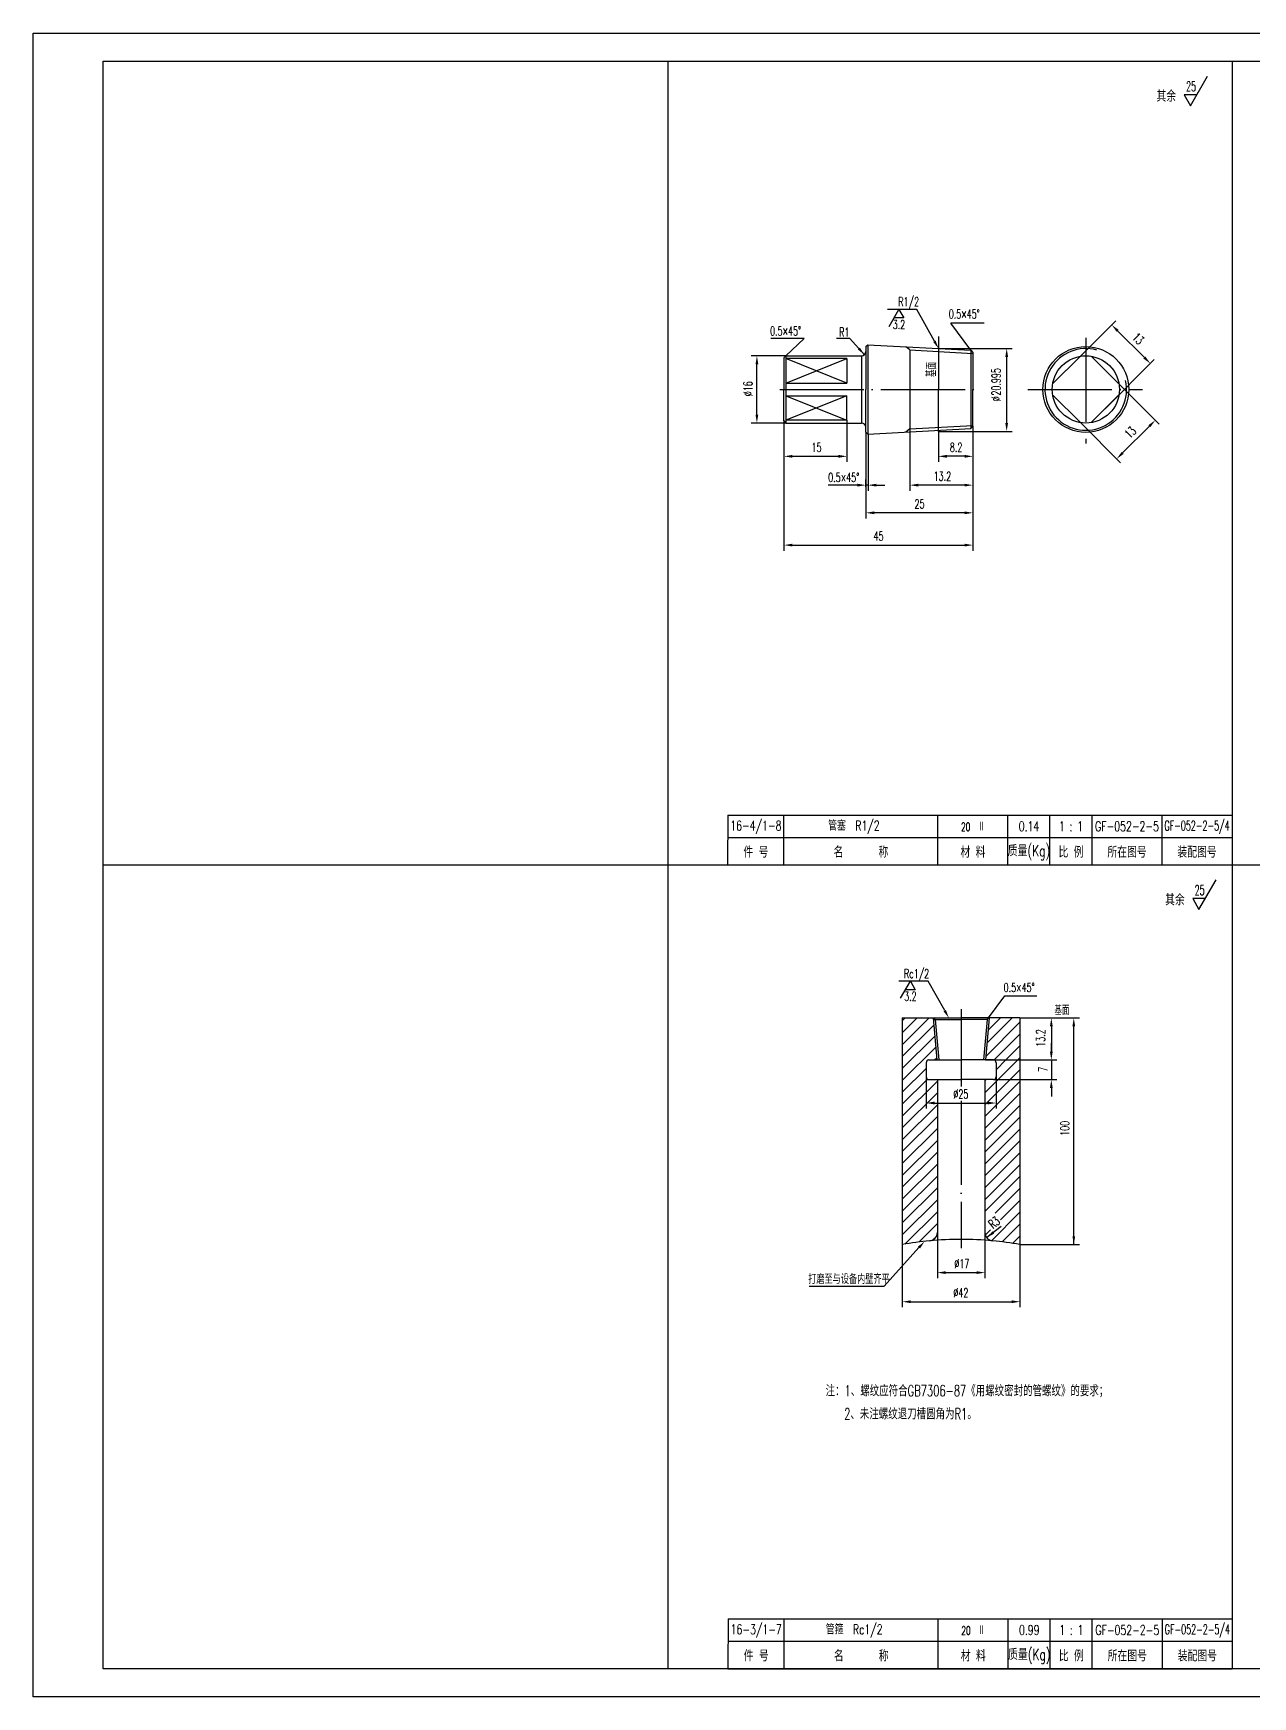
# Model space of a CAD drawing. Extents: x -1168 to 1459, y 189 to 1542.
# Drawn here: x -1168 to -733, y 198 to 792 of the extents above; entities that cross this region are included whole.
import ezdxf
from ezdxf.enums import TextEntityAlignment as Align

# ---------------------------------------------------------------- set-up
doc = ezdxf.new("R2010")
doc.units = 0
doc.header["$MEASUREMENT"] = 0
doc.linetypes.add('DASHDOT-M', pattern=[36, 30, -3, 0, -3])
doc.layers.get('0').update_dxf_attribs({"linetype": 'CONTINUOUS'})
for name, color, linetype in [('1', 3, 'CONTINUOUS'), ('CDR_DWG1', 4, 'CONTINUOUS'), ('CDR_DWG3', 1, 'DASHDOT-M'), ('XS', 2, 'CONTINUOUS')]:
    doc.layers.add(name, color=color, linetype=linetype)
doc.styles.add('HZ', font='romans', dxfattribs={"width": 0.7, "bigfont": 'hz'})

# ---------------------------------------------------------------- blocks, each defined once
blk = doc.blocks.new('*X99')
at = {"layer": '1', "color": 0, "linetype": 'Continuous'}
for p, q in [((-22125.58, -20016.59), (-22116.03, -20007.04)), ((-22125.58, -20012.35), (-22120.27, -20007.04)), ((-22125.58, -20008.1), (-22124.52, -20007.04)), ((-22125.58, -20020.83), (-22114.36, -20009.61)), ((-22095.81, -20020.76), (-22083.58, -20008.53)), ((-22095.39, -20016.09), (-22086.33, -20007.04)), ((-22094.96, -20011.43), (-22090.58, -20007.04)), ((-22125.58, -20025.07), (-22114.01, -20013.5)), ((-22125.58, -20029.32), (-22113.66, -20017.4)), ((-22092.85, -20022.04), (-22083.58, -20012.77)), ((-22088.61, -20022.04), (-22083.58, -20017.02)), ((-22114.06, -20022.04), (-22113.31, -20021.29)), ((-22092.87, -20022.06), (-22092.85, -20022.04)), ((-22092.08, -20025.52), (-22088.61, -20022.04)), ((-22091.36, -20029.04), (-22084.36, -20022.04)), ((-22084.36, -20022.04), (-22083.58, -20021.26)), ((-22125.58, -20033.56), (-22117.08, -20025.06)), ((-22125.58, -20037.8), (-22116.64, -20028.87)), ((-22125.58, -20042.05), (-22113.08, -20029.55)), ((-22096.08, -20038), (-22087.12, -20029.04)), ((-22096.08, -20033.76), (-22091.36, -20029.04)), ((-22096.08, -20029.52), (-22095.61, -20029.04)), ((-22087.12, -20029.04), (-22083.58, -20025.5)), ((-22125.58, -20046.29), (-22113.08, -20033.79)), ((-22096.08, -20042.24), (-22083.58, -20029.74)), ((-22096.08, -20046.49), (-22083.58, -20033.99)), ((-22125.58, -20050.53), (-22113.08, -20038.03)), ((-22096.08, -20050.73), (-22083.58, -20038.23)), ((-22125.58, -20054.77), (-22113.08, -20042.27)), ((-22125.58, -20059.02), (-22113.08, -20046.52)), ((-22096.08, -20054.97), (-22083.58, -20042.47)), ((-22096.08, -20059.21), (-22083.58, -20046.71)), ((-22125.58, -20063.26), (-22113.08, -20050.76)), ((-22096.08, -20063.46), (-22083.58, -20050.96)), ((-22125.58, -20067.5), (-22113.08, -20055)), ((-22125.58, -20071.74), (-22113.08, -20059.24)), ((-22096.08, -20067.7), (-22083.58, -20055.2)), ((-22125.58, -20075.99), (-22113.08, -20063.49)), ((-22096.08, -20071.94), (-22083.58, -20059.44)), ((-22096.08, -20076.19), (-22083.58, -20063.69)), ((-22125.58, -20080.23), (-22113.08, -20067.73)), ((-22092.4, -20076.74), (-22083.58, -20067.93)), ((-22125.58, -20084.47), (-22113.08, -20071.97)), ((-22124.66, -20087.8), (-22113.08, -20076.21)), ((-22093.75, -20086.59), (-22083.58, -20076.41)), ((-22090.48, -20079.07), (-22083.58, -20072.17)), ((-22119.68, -20087.05), (-22113.08, -20080.46)), ((-22096.08, -20080.43), (-22095.94, -20080.28)), ((-22096.08, -20084.67), (-22094.09, -20082.68)), ((-22089.92, -20087), (-22083.58, -20080.66)), ((-22114.92, -20086.54), (-22113.08, -20084.7)), ((-22086.2, -20087.52), (-22083.58, -20084.9))]:
    blk.add_line(p, q, dxfattribs=at)
blk = doc.blocks.new('CZD')
at = {"layer": 'XS'}
blk.add_lwpolyline([(3.5, 6.06), (0, 0), (-1.75, 3.03), (1.75, 3.03)], dxfattribs=at)

msp = doc.modelspace()

# ---------------------------------------------------------------- linework, layer by layer
for p, q in [((-1168.46, 197.53), (-1168.46, 791.53)), ((-1168.46, 791.53), (-327.46, 791.53)), ((-941.96, 781.53), (-941.96, 207.53)), ((-740.46, 781.53), (-740.46, 207.53)), ((-755.33, 765.66), (-749.25, 776.2)), ((-753.11, 769.51), (-757.56, 769.51)), ((-757.56, 769.51), (-755.33, 765.66)), ((-862.22, 692.94), (-863.49, 692.94)), ((-859.42, 692.94), (-862.22, 692.94)), ((-853.03, 692.94), (-861.85, 692.94)), ((-846.72, 681.58), (-853.03, 692.94)), ((-845.27, 683.23), (-845.27, 664.35)), ((-828.95, 687.97), (-840.87, 687.97)), ((-833.71, 678.33), (-840.87, 687.97)), ((-799.57, 671.25), (-782.01, 688.81)), ((-771.75, 675.72), (-781.3, 685.27)), ((-893.21, 682.55), (-905.13, 682.55)), ((-899.72, 676.35), (-893.21, 682.55)), ((-876.87, 682.57), (-881.66, 682.57)), ((-876.87, 682.57), (-871.72, 676.73)), ((-855.47, 678.45), (-855.47, 628.17)), ((-845.27, 678.95), (-818.92, 678.95)), ((-899.72, 676.35), (-912.1, 676.35)), ((-910.1, 655.35), (-910.1, 673.35)), ((-820.92, 652.38), (-820.92, 675.95)), ((-785.78, 657.46), (-768.22, 675.02)), ((-780.83, 666.3), (-766.45, 651.92)), ((-845.27, 649.38), (-845.27, 664.35)), ((-899.72, 652.35), (-912.1, 652.35)), ((-900.47, 653.1), (-900.47, 638.46)), ((-877.97, 653.36), (-877.97, 638.46)), ((-871.21, 649.06), (-871.21, 618.29)), ((-870.43, 648.34), (-870.43, 628.17)), ((-845.27, 649.38), (-845.27, 638.46)), ((-845.27, 649.38), (-818.92, 649.38)), ((-832.97, 651.19), (-832.97, 638.46)), ((-794.62, 652.51), (-780.24, 638.13)), ((-779.54, 641.67), (-769.99, 651.22)), ((-900.47, 638.46), (-900.47, 606.76)), ((-897.47, 640.46), (-880.97, 640.46)), ((-835.97, 640.46), (-842.27, 640.46)), ((-832.97, 638.46), (-832.97, 628.17)), ((-874.21, 630.17), (-884.6, 630.17)), ((-871.21, 629.61), (-871.21, 632.17)), ((-870.43, 630.17), (-871.21, 630.17)), ((-867.43, 630.17), (-864.43, 630.17)), ((-835.97, 630.17), (-852.47, 630.17)), ((-832.97, 628.17), (-832.97, 618.29)), ((-835.97, 620.29), (-868.21, 620.29)), ((-832.97, 618.29), (-832.97, 606.76)), ((-897.47, 608.76), (-835.97, 608.76)), ((-920.46, 504.35), (-740.46, 504.35)), ((-1143.46, 494.53), (-337.46, 494.53)), ((-920.56, 494.53), (-740.56, 494.53)), ((-752.26, 478.66), (-746.17, 489.2)), ((-754.48, 482.51), (-752.26, 478.66)), ((-750.03, 482.51), (-754.48, 482.51)), ((-858.12, 453.03), (-859.39, 453.03)), ((-855.32, 453.03), (-858.12, 453.03)), ((-848.93, 453.03), (-857.75, 453.03)), ((-843.04, 442.52), (-848.93, 453.03)), ((-827.36, 439.9), (-821.6, 447.81)), ((-821.6, 447.81), (-810.15, 447.81)), ((-816.18, 439.9), (-794.96, 439.9)), ((-804.98, 436.9), (-804.98, 427.9)), ((-796.96, 358.99), (-796.96, 436.9)), ((-804.98, 427.9), (-804.98, 430.9)), ((-828.52, 424.9), (-802.98, 424.9)), ((-804.98, 424.9), (-804.98, 417.9)), ((-849.68, 418.9), (-849.68, 407.53)), ((-825.68, 417.9), (-802.98, 417.9)), ((-824.68, 419.4), (-824.68, 407.53)), ((-804.98, 414.9), (-804.98, 411.9)), ((-846.68, 409.53), (-827.68, 409.53)), ((-837.18, 409.31), (-836.96, 409.53)), ((-845.68, 363.31), (-845.68, 346.98)), ((-828.68, 363.31), (-828.68, 346.98)), ((-822.91, 365.45), (-828.05, 361.47)), ((-852.24, 357.91), (-864.69, 344.09)), ((-858.18, 358.99), (-858.18, 336.59)), ((-816.18, 358.99), (-794.96, 358.99)), ((-816.18, 358.99), (-816.18, 336.59)), ((-842.68, 348.98), (-831.68, 348.98)), ((-891.49, 344.09), (-864.69, 344.09)), ((-855.18, 338.59), (-819.18, 338.59)), ((-920.35, 217.35), (-740.35, 217.35)), ((-920.46, 207.53), (-740.46, 207.53)), ((-327.46, 197.53), (-1168.46, 197.53))]:
    msp.add_line(p, q)
for points in [[(-780.94, 685.62), (-781.65, 684.92), (-783.42, 687.39)], [(-873.33, 679.31), (-874.08, 678.65), (-871.72, 676.73)], [(-846.29, 681.82), (-847.16, 681.33), (-845.27, 678.95)], [(-821.42, 675.95), (-820.42, 675.95), (-820.92, 678.95)], [(-910.6, 673.35), (-909.6, 673.35), (-910.1, 676.35)], [(-771.4, 676.08), (-772.11, 675.37), (-769.63, 673.6)], [(-910.6, 655.35), (-909.6, 655.35), (-910.1, 652.35)], [(-821.42, 652.38), (-820.42, 652.38), (-820.92, 649.38)], [(-770.34, 651.57), (-769.64, 650.86), (-767.87, 653.34)], [(-779.89, 642.02), (-779.18, 641.32), (-781.66, 639.55)], [(-897.47, 640.96), (-897.47, 639.96), (-900.47, 640.46)], [(-880.97, 640.96), (-880.97, 639.96), (-877.97, 640.46)], [(-842.27, 640.96), (-842.27, 639.96), (-845.27, 640.46)], [(-835.97, 640.96), (-835.97, 639.96), (-832.97, 640.46)], [(-874.21, 630.67), (-874.21, 629.67), (-871.21, 630.17)], [(-867.43, 630.67), (-867.43, 629.67), (-870.43, 630.17)], [(-852.47, 630.67), (-852.47, 629.67), (-855.47, 630.17)], [(-835.97, 630.67), (-835.97, 629.67), (-832.97, 630.17)], [(-868.21, 620.79), (-868.21, 619.79), (-871.21, 620.29)], [(-835.97, 620.79), (-835.97, 619.79), (-832.97, 620.29)], [(-897.47, 609.26), (-897.47, 608.26), (-900.47, 608.76)], [(-835.97, 609.26), (-835.97, 608.26), (-832.97, 608.76)], [(-805.48, 436.9), (-804.48, 436.9), (-804.98, 439.9)], [(-797.46, 436.9), (-796.46, 436.9), (-796.96, 439.9)], [(-805.48, 427.9), (-804.48, 427.9), (-804.98, 424.9)], [(-805.48, 427.9), (-804.48, 427.9), (-804.98, 424.9)], [(-805.48, 414.9), (-804.48, 414.9), (-804.98, 417.9)], [(-846.68, 410.03), (-846.68, 409.03), (-849.68, 409.53)], [(-827.68, 410.03), (-827.68, 409.03), (-824.68, 409.53)], [(-825.98, 363.7), (-825.37, 362.91), (-828.05, 361.47)], [(-852.61, 358.24), (-851.87, 357.57), (-850.23, 360.13)], [(-797.46, 361.99), (-796.46, 361.99), (-796.96, 358.99)], [(-842.68, 349.48), (-842.68, 348.48), (-845.68, 348.98)], [(-831.68, 349.48), (-831.68, 348.48), (-828.68, 348.98)], [(-855.18, 339.09), (-855.18, 338.09), (-858.18, 338.59)], [(-819.18, 339.09), (-819.18, 338.09), (-816.18, 338.59)]]:
    msp.add_solid(points)
at = {"layer": 'CDR_DWG1'}
for p, q in [((-1143.46, 207.53), (-1143.46, 781.53)), ((-1143.46, 781.53), (-337.46, 781.53)), ((-871.21, 679.64), (-870.47, 680.32)), ((-871.21, 679.64), (-871.21, 664.35)), ((-870.47, 680.32), (-833.71, 678.33)), ((-870.47, 680.32), (-870.47, 648.38)), ((-855.47, 678.45), (-856.89, 679.58)), ((-855.47, 678.45), (-832.97, 677.21)), ((-833.71, 678.33), (-833.71, 650.38)), ((-833.71, 678.33), (-832.97, 677.51)), ((-832.97, 677.51), (-832.97, 664.35)), ((-900.47, 675.6), (-899.72, 676.35)), ((-900.47, 675.6), (-900.47, 664.35)), ((-899.72, 676.35), (-899.72, 652.35)), ((-899.72, 676.35), (-872.71, 676.35)), ((-899.72, 666.6), (-877.97, 675.34)), ((-877.97, 666.6), (-899.72, 675.34)), ((-877.97, 675.34), (-899.72, 675.34)), ((-877.97, 675.34), (-877.97, 666.6)), ((-872.71, 676.35), (-872.71, 652.35)), ((-804.51, 666.3), (-794.62, 676.19)), ((-790.72, 676.19), (-780.83, 666.3)), ((-899.72, 666.6), (-877.97, 666.6)), ((-900.47, 653.1), (-900.47, 664.35)), ((-899.72, 662.1), (-877.97, 662.1)), ((-877.97, 662.1), (-899.72, 653.36)), ((-899.72, 662.1), (-877.97, 653.36)), ((-877.97, 653.36), (-877.97, 662.1)), ((-871.21, 649.06), (-871.21, 664.35)), ((-832.97, 651.19), (-832.97, 664.35)), ((-804.51, 662.4), (-794.62, 652.51)), ((-790.72, 652.51), (-780.83, 662.4)), ((-900.47, 653.1), (-899.72, 652.35)), ((-877.97, 653.36), (-899.72, 653.36)), ((-899.72, 652.35), (-872.71, 652.35)), ((-871.21, 649.06), (-870.47, 648.38)), ((-870.47, 648.38), (-833.71, 650.38)), ((-855.47, 650.25), (-856.89, 649.12)), ((-855.47, 650.25), (-832.97, 651.49)), ((-833.71, 650.38), (-832.97, 651.19)), ((-920.46, 512.35), (-920.56, 494.53)), ((-920.46, 512.35), (-740.46, 512.35)), ((-900.46, 494.35), (-900.46, 512.35)), ((-845.46, 494.35), (-845.46, 512.35)), ((-820.46, 494.35), (-820.46, 512.35)), ((-805.46, 494.35), (-805.46, 512.35)), ((-790.46, 494.35), (-790.46, 512.35)), ((-765.46, 494.35), (-765.46, 512.35)), ((-858.18, 439.9), (-858.18, 358.99)), ((-858.18, 439.9), (-837.18, 439.9)), ((-847.19, 439.9), (-845.83, 424.9)), ((-846.45, 439.41), (-846.99, 439.9)), ((-816.18, 439.9), (-837.18, 439.9)), ((-827.16, 439.9), (-828.52, 424.9)), ((-827.91, 439.41), (-827.36, 439.9)), ((-816.18, 439.9), (-816.18, 358.99)), ((-846.45, 439.41), (-845.14, 424.9)), ((-846.45, 439.41), (-837.18, 439.41)), ((-827.91, 439.41), (-837.18, 439.41)), ((-827.91, 439.41), (-829.22, 424.9)), ((-849.68, 423.9), (-849.68, 418.9)), ((-848.68, 424.9), (-837.18, 424.9)), ((-825.68, 424.9), (-837.18, 424.9)), ((-824.68, 423.9), (-824.68, 418.9)), ((-848.68, 417.9), (-837.18, 417.9)), ((-845.68, 417.9), (-845.68, 363.31)), ((-825.68, 417.9), (-837.18, 417.9)), ((-828.68, 417.9), (-828.68, 363.31)), ((-920.35, 225.35), (-920.46, 207.53)), ((-920.35, 225.35), (-740.35, 225.35)), ((-900.35, 207.35), (-900.35, 225.35)), ((-845.35, 207.35), (-845.35, 225.35)), ((-820.35, 207.35), (-820.35, 225.35)), ((-805.35, 207.35), (-805.35, 225.35)), ((-790.35, 207.35), (-790.35, 225.35)), ((-765.35, 207.35), (-765.35, 225.35)), ((-337.46, 207.53), (-1143.46, 207.53))]:
    msp.add_line(p, q, dxfattribs=at)
for radius in [15.33, 12]:
    msp.add_circle((-792.67, 664.35), radius, dxfattribs=at)
for centre, radius, start, end in [((-872.71, 677.85), 1.5, 270, 0), ((-792.67, 664.35), 14.58, 74.42878, 12.81581), ((-872.71, 650.85), 1.5, 0, 90), ((-848.68, 423.9), 1, 90, 180), ((-825.68, 423.9), 1, 0, 90), ((-848.68, 418.9), 1, 180, 270), ((-825.68, 418.9), 1, 270, 0), ((-848.68, 363.31), 3, 275.39937, 0), ((-825.68, 363.31), 3, 180, 264.60063), ((-837.18, 241.64), 119.21, 95.39937, 100.14583), ((-837.18, 241.64), 119.21, 84.60063, 95.39937), ((-837.18, 241.64), 119.21, 79.85417, 84.60063)]:
    msp.add_arc(centre, radius, start, end, dxfattribs=at)
msp.add_solid([(-842.61, 442.77), (-843.48, 442.28), (-841.58, 439.9)], dxfattribs=at)
at = {"layer": 'CDR_DWG3', "linetype": 'DASHDOT-M'}
for p, q in [((-792.67, 682.83), (-792.67, 644.99)), ((-901.9, 664.35), (-830.08, 664.35)), ((-813.41, 664.35), (-772.38, 664.35)), ((-837.18, 443.09), (-837.18, 415.43)), ((-837.18, 410.33), (-837.18, 357.73))]:
    msp.add_line(p, q, dxfattribs=at)

# ---------------------------------------------------------------- block references
at = {"rotation": 180}
for p in [(-859.42, 692.94), (-855.32, 453.03)]:
    msp.add_blockref('CZD', p, dxfattribs=at)
msp.add_blockref('*X99', (21267.4, 20446.94))

# ---------------------------------------------------------------- texts
at = {"style": 'HZ'}
for s, height, width, p in [('25', 3.5, 0.6, (-756.9, 770.81)), ('其余', 4, 0.7, (-767.44, 767.09)), ('R1/2', 3.2, 0.65, (-859.62, 694.07)), ('3.2', 3.2, 0.65, (-861.62, 685.93)), ('0.5×45%%d', 3.2, 0.65, (-841.6, 689.68)), ('0.5×45%%d', 3.2, 0.65, (-905.4, 683.63)), ('R1', 3.2, 0.65, (-880.74, 683.21)), ('15', 3.2, 0.65, (-890.6, 642.06)), ('8.2', 3.2, 0.65, (-841.2, 642.06)), ('0.5×45%%d', 3.2, 0.65, (-884.63, 631.33)), ('13.2', 3.2, 0.65, (-846.99, 631.77)), ('25', 3.2, 0.65, (-853.82, 621.89)), ('45', 3.2, 0.65, (-868.45, 610.36)), ('25', 3.5, 0.6, (-753.83, 483.81)), ('其余', 4, 0.7, (-764.36, 480.09)), ('Rc1/2', 3.2, 0.65, (-857.6, 454.15)), ('0.5×45%%d', 3.2, 0.65, (-822, 449.19)), ('3.2', 3.2, 0.65, (-857.52, 446.02)), ('基面', 3.2, 0.65, (-803.9, 441)), ('%%c25', 3.2, 0.65, (-839.95, 411.13)), ('%%c17', 3.2, 0.65, (-839.6, 350.58)), ('打磨至与设备内壁齐平', 3.2, 0.7, (-891.79, 344.96)), ('%%c42', 3.2, 0.65, (-839.95, 340.19)), ('注：1、螺纹应符合GB7306-87《用螺纹密封的管螺纹》的要求；', 4, 0.65, (-885.57, 304.8)), ('2、未注螺纹退刀槽圆角为R1。', 4, 0.65, (-878.95, 296.55))]:
    msp.add_text(s, height=height, dxfattribs=dict(at, width=width)).set_placement(p)
at = {"style": 'HZ', "width": 0.65}
for s, rotation, p in [('13', 315, (-776.37, 682.61)), ('基面', 90, (-846.13, 668.78)), ('20.995', 90, (-823.09, 662.14)), ('%%c16', 90, (-911.7, 661.92)), ('%%c', 90, (-823.09, 660.06)), ('13', 45, (-776.88, 646.59)), ('13.2', 90, (-807.21, 429.63)), ('7', 90, (-806.39, 420.65)), ('100', 90, (-798.56, 397.82)), ('R3', 37.69483, (-825.84, 364.49))]:
    msp.add_text(s, height=3.2, rotation=rotation, dxfattribs=at).set_placement(p)
at = {"style": 'HZ'}
for s, height, width, p in [('16-4/1-8', 3.5, 0.7, (-910.46, 508.35)), ('管塞  R1/2   ', 3.5, 0.7, (-872.96, 508.35)), ('GF-052-2-5/4', 3.5, 0.6, (-752.96, 508.35)), ('20  Ⅱ', 3, 0.65, (-832.96, 508.35)), ('0.14', 3.5, 0.7, (-812.96, 508.35)), ('1 : 1', 3.5, 0.7, (-797.96, 508.35)), ('GF-052-2-5', 3.5, 0.7, (-777.96, 508.35)), ('件 号', 4, 0.7, (-910.46, 499.35)), ('名      称', 4, 0.7, (-872.96, 499.35)), ('材 料', 4, 0.7, (-832.96, 499.35)), ('质量(Kg)', 4, 0.7, (-812.96, 499.35)), ('比 例', 4, 0.7, (-797.96, 499.35)), ('所在图号', 4, 0.7, (-777.96, 499.35)), ('装配图号', 4, 0.7, (-752.96, 499.35)), ('16-3/1-7', 3.5, 0.7, (-910.35, 221.35)), ('管箍  Rc1/2   ', 3.5, 0.7, (-872.85, 221.35)), ('20  Ⅱ', 3, 0.65, (-832.85, 221.35)), ('0.99', 3.5, 0.7, (-812.85, 221.35)), ('1 : 1', 3.5, 0.7, (-797.85, 221.35)), ('GF-052-2-5', 3.5, 0.7, (-777.85, 221.35)), ('GF-052-2-5/4', 3.5, 0.6, (-752.85, 221.35)), ('件 号', 4, 0.7, (-910.35, 212.35)), ('名      称', 4, 0.7, (-872.85, 212.35)), ('材 料', 4, 0.7, (-832.85, 212.35)), ('质量(Kg)', 4, 0.7, (-812.85, 212.35)), ('比 例', 4, 0.7, (-797.85, 212.35)), ('所在图号', 4, 0.7, (-777.85, 212.35)), ('装配图号', 4, 0.7, (-752.85, 212.35))]:
    msp.add_text(s, height=height, dxfattribs=dict(at, width=width)).set_placement(p, align=Align.MIDDLE)

doc.saveas('drawing.dxf')
